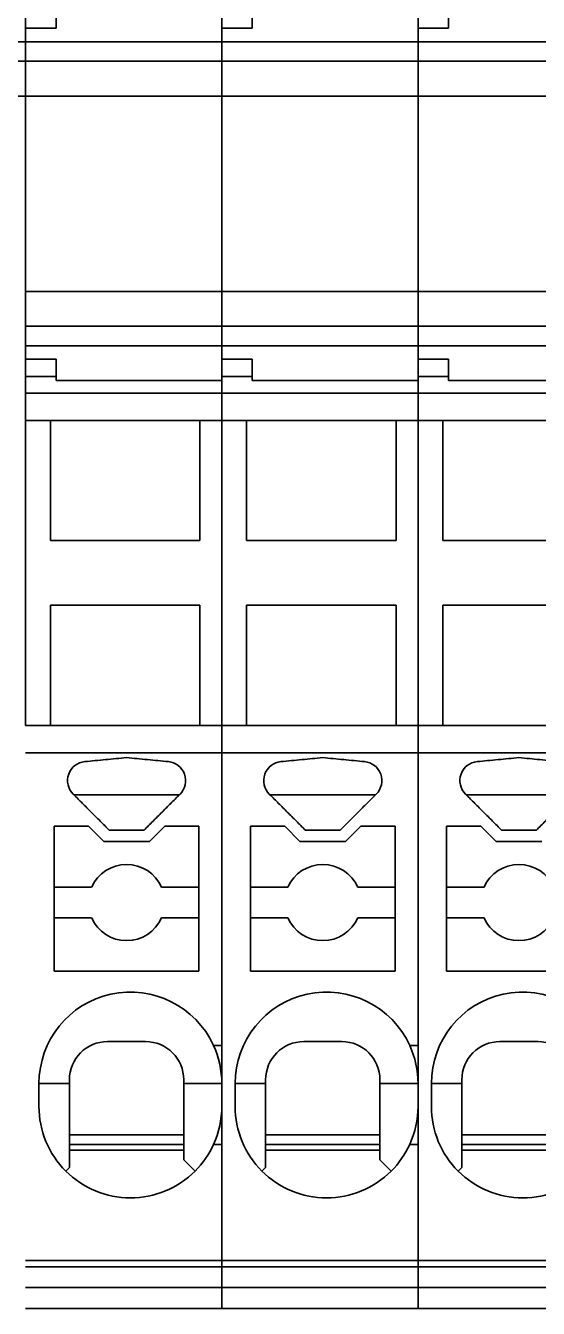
# Model space of a CAD drawing. Header units: millimetres. Extents: x 7 to 587, y 2 to 418.
# Drawn here: x 155.85 to 169.31, y 216 to 249.66 of the extents above; entities that cross this region are included whole.
import ezdxf

# ---------------------------------------------------------------- set-up
doc = ezdxf.new("R2010")
doc.units = ezdxf.units.MM
doc.layers.add('GR1_01', color=7, linetype='Continuous')

# ---------------------------------------------------------------- blocks, each defined once
blk = doc.blocks.new('BLKF123')
at = {"layer": 'GR1_01', "color": 3, "linetype": 'Continuous', "lineweight": 35}
for p, q in [((166.15, 249.593), (166.15, 250.049)), ((166.95, 250.049), (166.95, 249.593)), ((166.95, 249.593), (166.15, 249.593)), ((166.15, 249.24), (166.15, 249.593)), ((166.15, 248.728), (166.15, 249.24)), ((171.3, 249.24), (166.15, 249.24)), ((166.15, 247.816), (166.15, 248.728)), ((171.3, 248.728), (166.15, 248.728)), ((166.15, 242.684), (166.15, 247.816)), ((171.3, 247.816), (166.15, 247.816)), ((166.15, 241.772), (166.15, 242.684)), ((171.3, 242.684), (166.15, 242.684)), ((171.3, 241.772), (166.15, 241.772)), ((166.15, 241.772), (166.15, 241.26)), ((166.15, 240.907), (166.15, 241.26)), ((166.15, 241.26), (171.3, 241.26)), ((166.15, 240.451), (166.15, 240.907)), ((166.95, 240.907), (166.15, 240.907)), ((166.95, 240.907), (166.95, 240.451)), ((166.95, 240.451), (166.15, 240.451)), ((166.15, 240.018), (166.15, 240.451)), ((166.95, 240.451), (166.95, 240.35)), ((166.15, 240.018), (171.3, 240.018)), ((166.15, 239.3), (166.15, 240.018)), ((171.3, 240.35), (166.95, 240.35)), ((166.15, 231.3), (166.15, 239.3)), ((166.8, 239.3), (166.15, 239.3)), ((166.8, 236.15), (166.8, 239.3)), ((170.725, 239.3), (166.8, 239.3)), ((166.8, 236.15), (170.725, 236.15)), ((166.8, 234.45), (170.725, 234.45)), ((166.8, 234.45), (166.8, 231.3)), ((166.8, 231.3), (166.15, 231.3)), ((166.15, 230.582), (166.15, 231.3)), ((170.725, 231.3), (166.8, 231.3)), ((166.15, 217.257), (166.15, 230.582)), ((171.3, 230.582), (166.15, 230.582)), ((167.413, 229.48), (170.187, 229.48)), ((167.8, 228.65), (166.9, 228.65)), ((166.9, 228.65), (166.9, 227.05)), ((168.2, 228.25), (167.8, 228.65)), ((169.4, 228.25), (168.2, 228.25)), ((166.9, 227.05), (166.9, 226.25)), ((166.9, 227.05), (167.883, 227.05)), ((166.9, 226.25), (166.9, 224.85)), ((167.883, 226.25), (166.9, 226.25)), ((166.9, 224.85), (170.7, 224.85)), ((167.3, 221.9), (166.5, 221.9)), ((166.5, 221.9), (166.5, 221.3)), ((167.3, 222), (167.3, 221.9)), ((167.3, 221.9), (167.3, 220.55)), ((170.3, 220.55), (167.3, 220.55)), ((167.3, 220.55), (167.3, 220.3)), ((170.3, 220.3), (167.3, 220.3)), ((167.3, 220.3), (167.3, 220.15)), ((167.3, 220.15), (170.3, 220.15)), ((167.3, 220.15), (167.3, 219.7)), ((167.3, 219.7), (167.203, 219.603)), ((166.15, 217.088), (166.15, 217.257)), ((171.3, 217.257), (166.15, 217.257)), ((166.15, 216.548), (166.15, 217.088)), ((171.3, 217.088), (166.15, 217.088)), ((166.15, 216), (166.15, 216.548)), ((166.15, 216.548), (171.3, 216.548)), ((171.3, 216), (166.15, 216))]:
    blk.add_line(p, q, dxfattribs=at)
for centre, radius, start, end in [((167.75, 229.85), 0.5, 95.4406, 224.9997), ((168.8, 226.65), 1, 23.5782, 156.4218), ((168.8, 226.65), 1, 203.5782, 336.4218), ((168.9, 221.9), 2.4, 24.6243, 180), ((168.3, 222), 1, 90, 180), ((169.3, 222), 1, 0, 90), ((168.9, 221.3), 2.4, 180, 225), ((168.9, 221.3), 2.4, 225, 315)]:
    blk.add_arc(centre, radius, start, end, dxfattribs=at)
for points in [[(168.8, 230.452), (168.709, 230.444), (168.526, 230.426), (168.251, 230.4), (167.977, 230.374), (167.794, 230.356), (167.703, 230.348)], [(169.897, 230.348), (169.806, 230.356), (169.623, 230.374), (169.349, 230.4), (169.074, 230.426), (168.891, 230.444), (168.8, 230.452)], [(167.396, 229.496), (167.399, 229.494), (167.405, 229.488), (167.41, 229.483), (167.413, 229.48)], [(169.257, 228.55), (169.181, 228.55), (169.029, 228.55), (168.8, 228.55), (168.571, 228.55), (168.419, 228.55), (168.343, 228.55)]]:
    blk.add_open_spline(points, degree=3, dxfattribs=at)
for points, knots in [([(167.413, 229.48), (167.489, 229.404), (167.641, 229.252), (167.872, 229.02), (168.106, 228.787), (168.264, 228.629), (168.343, 228.55)], [0, 0, 0, 0, 0.323038, 0.646076, 0.980696, 1.315315, 1.315315, 1.315315, 1.315315]), ([(170.187, 229.48), (170.111, 229.404), (169.959, 229.252), (169.728, 229.02), (169.494, 228.787), (169.336, 228.629), (169.257, 228.55)], [0, 0, 0, 0, 0.323038, 0.646076, 0.980696, 1.315315, 1.315315, 1.315315, 1.315315]), ([(169.3, 223), (169.259, 223), (169.176, 223), (169.047, 223), (168.913, 223), (168.779, 223), (168.649, 223), (168.526, 223), (168.41, 223), (168.336, 223), (168.3, 223)], [0, 0, 0, 0, 0.1216783, 0.2511232, 0.3866031, 0.5226333, 0.6535034, 0.7768386, 0.8919103, 1, 1, 1, 1])]:
    blk.add_open_spline(points, degree=3, knots=knots, dxfattribs=at)
blk = doc.blocks.new('BLKF122')
at = {"layer": 'GR1_01', "color": 3, "linetype": 'Continuous', "lineweight": 35}
blk.add_blockref('BLKF123', (0, 0), dxfattribs=at)
blk = doc.blocks.new('BLKF139')
at = {"layer": 'GR1_01', "color": 3, "linetype": 'Continuous', "lineweight": 35}
for p, q in [((155.85, 250.15), (155.85, 249.24)), ((155.85, 249.24), (150.7, 249.24)), ((155.85, 248.728), (155.85, 249.24)), ((155.85, 248.728), (150.7, 248.728)), ((155.85, 248.728), (155.85, 247.816)), ((155.85, 247.816), (150.7, 247.816)), ((155.85, 247.816), (155.85, 242.684))]:
    blk.add_line(p, q, dxfattribs=at)
blk = doc.blocks.new('BLKF140')
at = {"layer": 'GR1_01', "color": 3, "linetype": 'Continuous', "lineweight": 35}
for p, q in [((161, 250.15), (161, 249.24)), ((155.85, 249.593), (155.85, 250.049)), ((156.65, 250.049), (156.65, 249.593)), ((156.65, 249.593), (155.85, 249.593)), ((155.85, 249.24), (155.85, 249.593)), ((155.85, 248.728), (155.85, 249.24)), ((161, 249.24), (155.85, 249.24)), ((161, 248.728), (161, 249.24)), ((155.85, 247.816), (155.85, 248.728)), ((161, 248.728), (155.85, 248.728)), ((161, 248.728), (161, 247.816)), ((155.85, 242.684), (155.85, 247.816)), ((161, 247.816), (155.85, 247.816)), ((161, 247.816), (161, 242.684)), ((155.85, 241.772), (155.85, 242.684)), ((161, 242.684), (155.85, 242.684)), ((161, 241.772), (161, 242.684)), ((161, 241.772), (155.85, 241.772)), ((155.85, 241.772), (155.85, 241.26)), ((161, 241.772), (161, 241.26)), ((155.85, 240.907), (155.85, 241.26)), ((155.85, 241.26), (161, 241.26)), ((161, 240.35), (161, 241.26)), ((155.85, 240.451), (155.85, 240.907)), ((156.65, 240.907), (155.85, 240.907)), ((156.65, 240.907), (156.65, 240.451)), ((156.65, 240.451), (155.85, 240.451)), ((155.85, 240.018), (155.85, 240.451)), ((156.65, 240.451), (156.65, 240.35)), ((155.85, 240.018), (161, 240.018)), ((155.85, 239.3), (155.85, 240.018)), ((161, 240.35), (156.65, 240.35)), ((161, 240.018), (161, 240.35)), ((161, 239.3), (161, 240.018)), ((155.85, 231.3), (155.85, 239.3)), ((156.5, 239.3), (155.85, 239.3)), ((156.5, 236.15), (156.5, 239.3)), ((160.425, 239.3), (156.5, 239.3)), ((160.425, 236.15), (160.425, 239.3)), ((161, 239.3), (160.425, 239.3)), ((161, 239.3), (161, 231.3)), ((156.5, 236.15), (160.425, 236.15)), ((156.5, 234.45), (160.425, 234.45)), ((156.5, 234.45), (156.5, 231.3)), ((160.425, 234.45), (160.425, 231.3)), ((156.5, 231.3), (155.85, 231.3)), ((160.425, 231.3), (156.5, 231.3)), ((161, 231.3), (160.425, 231.3)), ((161, 230.582), (161, 231.3)), ((161, 230.582), (155.85, 230.582)), ((161, 222.9), (161, 230.582)), ((157.113, 229.48), (159.887, 229.48)), ((157.5, 228.65), (156.6, 228.65)), ((156.6, 228.65), (156.6, 227.05)), ((157.9, 228.25), (157.5, 228.65)), ((159.5, 228.65), (159.1, 228.25)), ((160.4, 228.65), (159.5, 228.65)), ((160.4, 227.05), (160.4, 228.65)), ((159.1, 228.25), (157.9, 228.25)), ((156.6, 227.05), (156.6, 226.25)), ((156.6, 227.05), (157.583, 227.05)), ((159.417, 227.05), (160.4, 227.05)), ((160.4, 226.25), (160.4, 227.05)), ((156.6, 226.25), (156.6, 224.85)), ((157.583, 226.25), (156.6, 226.25)), ((160.4, 226.25), (159.417, 226.25)), ((160.4, 224.85), (160.4, 226.25)), ((156.6, 224.85), (160.4, 224.85)), ((161, 222.9), (160.782, 222.9)), ((161, 221.9), (161, 222.9)), ((157, 221.9), (156.2, 221.9)), ((156.2, 221.9), (156.2, 221.3)), ((157, 222), (157, 221.9)), ((157, 221.9), (157, 220.55)), ((160, 222), (160, 221.9)), ((160, 221.9), (161, 221.9)), ((160, 220.55), (160, 221.9)), ((161, 221.9), (161, 221.3)), ((161, 220.3), (161, 221.3)), ((160, 220.55), (157, 220.55)), ((157, 220.55), (157, 220.3)), ((160, 220.3), (160, 220.55)), ((160, 220.3), (157, 220.3)), ((157, 220.3), (157, 220.15)), ((160, 220.15), (160, 220.3)), ((161, 220.3), (160.782, 220.3)), ((161, 217.257), (161, 220.3)), ((157, 220.15), (160, 220.15)), ((157, 220.15), (157, 219.7)), ((160, 219.9), (160, 220.15)), ((160, 219.9), (160.297, 219.603)), ((157, 219.7), (156.903, 219.603)), ((161, 217.257), (155.85, 217.257)), ((161, 217.257), (161, 217.088)), ((161, 217.088), (155.85, 217.088)), ((161, 217.088), (161, 216.548)), ((155.85, 216.548), (161, 216.548)), ((161, 216.548), (161, 216)), ((161, 216), (155.85, 216))]:
    blk.add_line(p, q, dxfattribs=at)
for centre, radius, start, end in [((157.45, 229.85), 0.5, 95.4406, 224.9997), ((159.55, 229.85), 0.5, 315, 84.5597), ((158.5, 226.65), 1, 23.5782, 156.4218), ((158.5, 226.65), 1, 203.5782, 336.4218), ((158.6, 221.9), 2.4, 24.6243, 180), ((158, 222), 1, 90, 180), ((159, 222), 1, 0, 90), ((158.6, 221.9), 2.4, 0, 24.6243), ((158.6, 221.3), 2.4, 180, 225), ((158.6, 221.3), 2.4, 335.3757, 0), ((158.6, 221.3), 2.4, 315, 335.3757), ((158.6, 221.3), 2.4, 225, 315)]:
    blk.add_arc(centre, radius, start, end, dxfattribs=at)
for points in [[(158.5, 230.452), (158.409, 230.444), (158.226, 230.426), (157.951, 230.4), (157.677, 230.374), (157.494, 230.356), (157.403, 230.348)], [(159.597, 230.348), (159.506, 230.356), (159.323, 230.374), (159.049, 230.4), (158.774, 230.426), (158.591, 230.444), (158.5, 230.452)], [(157.096, 229.496), (157.099, 229.494), (157.105, 229.488), (157.11, 229.483), (157.113, 229.48)], [(159.904, 229.496), (159.901, 229.494), (159.895, 229.488), (159.89, 229.483), (159.887, 229.48)], [(158.957, 228.55), (158.881, 228.55), (158.729, 228.55), (158.5, 228.55), (158.271, 228.55), (158.119, 228.55), (158.043, 228.55)]]:
    blk.add_open_spline(points, degree=3, dxfattribs=at)
for points, knots in [([(157.113, 229.48), (157.189, 229.404), (157.341, 229.252), (157.572, 229.02), (157.806, 228.787), (157.964, 228.629), (158.043, 228.55)], [0, 0, 0, 0, 0.323038, 0.646076, 0.980696, 1.315315, 1.315315, 1.315315, 1.315315]), ([(159.887, 229.48), (159.811, 229.404), (159.659, 229.252), (159.428, 229.02), (159.194, 228.787), (159.036, 228.629), (158.957, 228.55)], [0, 0, 0, 0, 0.323038, 0.646076, 0.980696, 1.315315, 1.315315, 1.315315, 1.315315]), ([(159, 223), (158.959, 223), (158.876, 223), (158.747, 223), (158.613, 223), (158.479, 223), (158.349, 223), (158.226, 223), (158.11, 223), (158.036, 223), (158, 223)], [0, 0, 0, 0, 0.1216783, 0.2511232, 0.3866031, 0.5226333, 0.6535034, 0.7768386, 0.8919103, 1, 1, 1, 1])]:
    blk.add_open_spline(points, degree=3, knots=knots, dxfattribs=at)
blk = doc.blocks.new('BLKF141')
at = {"layer": 'GR1_01', "color": 3, "linetype": 'Continuous', "lineweight": 35}
for p, q in [((166.15, 250.15), (166.15, 249.24)), ((161, 249.593), (161, 250.049)), ((161.8, 250.049), (161.8, 249.593)), ((161.8, 249.593), (161, 249.593)), ((161, 249.24), (161, 249.593)), ((161, 248.728), (161, 249.24)), ((166.15, 249.24), (161, 249.24)), ((166.15, 248.728), (166.15, 249.24)), ((161, 247.816), (161, 248.728)), ((166.15, 248.728), (161, 248.728)), ((166.15, 248.728), (166.15, 247.816)), ((161, 242.684), (161, 247.816)), ((166.15, 247.816), (161, 247.816)), ((166.15, 247.816), (166.15, 242.684)), ((161, 241.772), (161, 242.684)), ((166.15, 242.684), (161, 242.684)), ((166.15, 241.772), (166.15, 242.684)), ((166.15, 241.772), (161, 241.772)), ((161, 241.772), (161, 241.26)), ((166.15, 241.772), (166.15, 241.26)), ((161, 240.907), (161, 241.26)), ((161, 241.26), (166.15, 241.26)), ((166.15, 240.35), (166.15, 241.26)), ((161, 240.451), (161, 240.907)), ((161.8, 240.907), (161, 240.907)), ((161.8, 240.907), (161.8, 240.451)), ((161.8, 240.451), (161, 240.451)), ((161, 240.018), (161, 240.451)), ((161.8, 240.451), (161.8, 240.35)), ((161, 240.018), (166.15, 240.018)), ((161, 239.3), (161, 240.018)), ((166.15, 240.35), (161.8, 240.35)), ((166.15, 240.018), (166.15, 240.35)), ((166.15, 239.3), (166.15, 240.018)), ((161, 231.3), (161, 239.3)), ((161.65, 239.3), (161, 239.3)), ((161.65, 236.15), (161.65, 239.3)), ((165.575, 239.3), (161.65, 239.3)), ((165.575, 236.15), (165.575, 239.3)), ((166.15, 239.3), (165.575, 239.3)), ((166.15, 239.3), (166.15, 231.3)), ((161.65, 236.15), (165.575, 236.15)), ((161.65, 234.45), (165.575, 234.45)), ((161.65, 234.45), (161.65, 231.3)), ((165.575, 234.45), (165.575, 231.3)), ((161.65, 231.3), (161, 231.3)), ((161, 230.582), (161, 231.3)), ((165.575, 231.3), (161.65, 231.3)), ((166.15, 231.3), (165.575, 231.3)), ((166.15, 230.582), (166.15, 231.3)), ((161, 217.257), (161, 230.582)), ((166.15, 230.582), (161, 230.582)), ((166.15, 222.9), (166.15, 230.582)), ((162.263, 229.48), (165.037, 229.48)), ((162.65, 228.65), (161.75, 228.65)), ((161.75, 228.65), (161.75, 227.05)), ((163.05, 228.25), (162.65, 228.65)), ((164.65, 228.65), (164.25, 228.25)), ((165.55, 228.65), (164.65, 228.65)), ((165.55, 227.05), (165.55, 228.65)), ((164.25, 228.25), (163.05, 228.25)), ((161.75, 227.05), (161.75, 226.25)), ((161.75, 227.05), (162.733, 227.05)), ((164.567, 227.05), (165.55, 227.05)), ((165.55, 226.25), (165.55, 227.05)), ((161.75, 226.25), (161.75, 224.85)), ((162.733, 226.25), (161.75, 226.25)), ((165.55, 226.25), (164.567, 226.25)), ((165.55, 224.85), (165.55, 226.25)), ((161.75, 224.85), (165.55, 224.85)), ((166.15, 222.9), (165.932, 222.9)), ((166.15, 221.9), (166.15, 222.9)), ((162.15, 221.9), (161.35, 221.9)), ((161.35, 221.9), (161.35, 221.3)), ((162.15, 222), (162.15, 221.9)), ((162.15, 221.9), (162.15, 220.55)), ((165.15, 222), (165.15, 221.9)), ((165.15, 221.9), (166.15, 221.9)), ((165.15, 220.55), (165.15, 221.9)), ((166.15, 221.9), (166.15, 221.3)), ((166.15, 220.3), (166.15, 221.3)), ((165.15, 220.55), (162.15, 220.55)), ((162.15, 220.55), (162.15, 220.3)), ((165.15, 220.3), (165.15, 220.55)), ((165.15, 220.3), (162.15, 220.3)), ((162.15, 220.3), (162.15, 220.15)), ((165.15, 220.15), (165.15, 220.3)), ((166.15, 220.3), (165.932, 220.3)), ((166.15, 217.257), (166.15, 220.3)), ((162.15, 220.15), (165.15, 220.15)), ((162.15, 220.15), (162.15, 219.7)), ((165.15, 219.9), (165.15, 220.15)), ((165.15, 219.9), (165.447, 219.603)), ((162.15, 219.7), (162.053, 219.603)), ((161, 217.088), (161, 217.257)), ((166.15, 217.257), (161, 217.257)), ((166.15, 217.257), (166.15, 217.088)), ((161, 216.548), (161, 217.088)), ((166.15, 217.088), (161, 217.088)), ((166.15, 217.088), (166.15, 216.548)), ((161, 216), (161, 216.548)), ((161, 216.548), (166.15, 216.548)), ((166.15, 216.548), (166.15, 216)), ((166.15, 216), (161, 216))]:
    blk.add_line(p, q, dxfattribs=at)
for centre, radius, start, end in [((162.6, 229.85), 0.5, 95.4406, 224.9997), ((164.7, 229.85), 0.5, 315, 84.5597), ((163.65, 226.65), 1, 23.5782, 156.4218), ((163.65, 226.65), 1, 203.5782, 336.4218), ((163.75, 221.9), 2.4, 24.6243, 180), ((163.15, 222), 1, 90, 180), ((164.15, 222), 1, 0, 90), ((163.75, 221.9), 2.4, 0, 24.6243), ((163.75, 221.3), 2.4, 180, 225), ((163.75, 221.3), 2.4, 335.3757, 0), ((163.75, 221.3), 2.4, 315, 335.3757), ((163.75, 221.3), 2.4, 225, 315)]:
    blk.add_arc(centre, radius, start, end, dxfattribs=at)
for points in [[(163.65, 230.452), (163.559, 230.444), (163.376, 230.426), (163.101, 230.4), (162.827, 230.374), (162.644, 230.356), (162.553, 230.348)], [(164.747, 230.348), (164.656, 230.356), (164.473, 230.374), (164.199, 230.4), (163.924, 230.426), (163.741, 230.444), (163.65, 230.452)], [(162.246, 229.496), (162.249, 229.494), (162.255, 229.488), (162.26, 229.483), (162.263, 229.48)], [(165.054, 229.496), (165.051, 229.494), (165.045, 229.488), (165.04, 229.483), (165.037, 229.48)], [(164.107, 228.55), (164.031, 228.55), (163.879, 228.55), (163.65, 228.55), (163.421, 228.55), (163.269, 228.55), (163.193, 228.55)]]:
    blk.add_open_spline(points, degree=3, dxfattribs=at)
for points, knots in [([(162.263, 229.48), (162.339, 229.404), (162.491, 229.252), (162.722, 229.02), (162.956, 228.787), (163.114, 228.629), (163.193, 228.55)], [0, 0, 0, 0, 0.323038, 0.646076, 0.980696, 1.315315, 1.315315, 1.315315, 1.315315]), ([(165.037, 229.48), (164.961, 229.404), (164.809, 229.252), (164.578, 229.02), (164.344, 228.787), (164.186, 228.629), (164.107, 228.55)], [0, 0, 0, 0, 0.323038, 0.646076, 0.980696, 1.315315, 1.315315, 1.315315, 1.315315]), ([(164.15, 223), (164.109, 223), (164.026, 223), (163.897, 223), (163.763, 223), (163.629, 223), (163.499, 223), (163.376, 223), (163.26, 223), (163.186, 223), (163.15, 223)], [0, 0, 0, 0, 0.1216783, 0.2511232, 0.3866031, 0.5226333, 0.6535034, 0.7768386, 0.8919103, 1, 1, 1, 1])]:
    blk.add_open_spline(points, degree=3, knots=knots, dxfattribs=at)

msp = doc.modelspace()

# ---------------------------------------------------------------- block references
at = {"layer": 'GR1_01', "color": 3, "linetype": 'Continuous', "lineweight": 35}
for name in ['BLKF139', 'BLKF140', 'BLKF141', 'BLKF122']:
    msp.add_blockref(name, (0, 0), dxfattribs=at)

doc.saveas('drawing.dxf')
